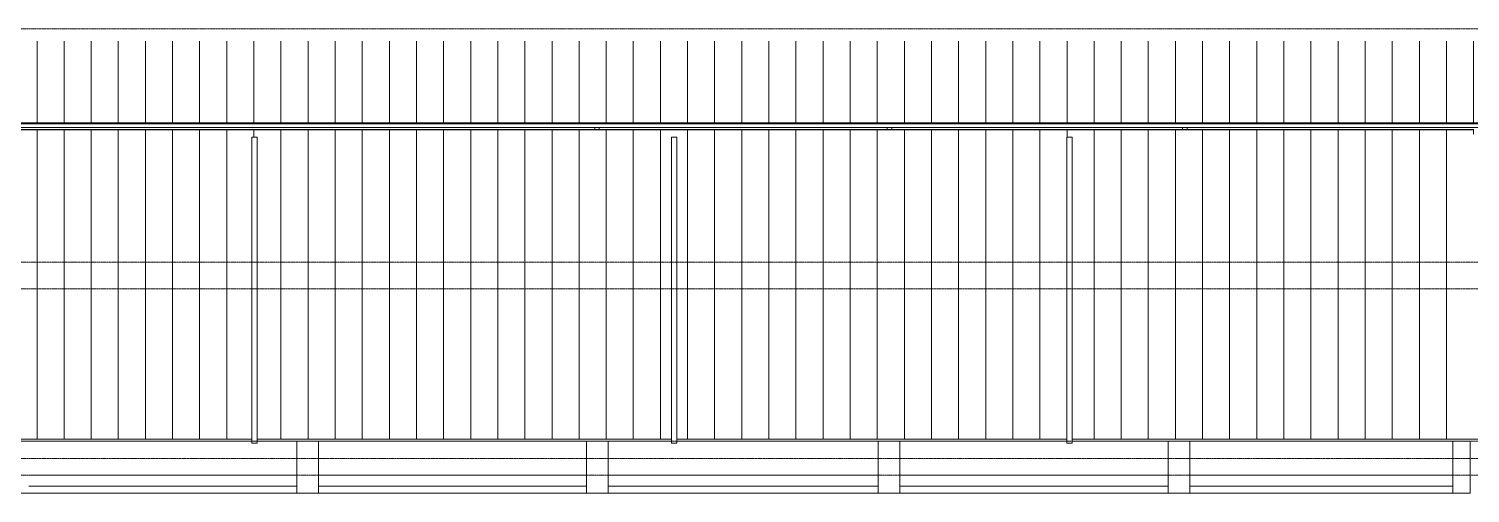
# Model space of a CAD drawing. Header units: centimetres. Extents: x -3046 to 63786, y -269 to 1483.
# Drawn here: x 4973 to 8961, y -50 to 1235 of the extents above; entities that cross this region are included whole.
import ezdxf

# ---------------------------------------------------------------- set-up
doc = ezdxf.new("R2010")
doc.units = ezdxf.units.CM
doc.linetypes.add('Centre', pattern=[3.175, 0.635, -0.475, 1.59, -0.475])
for name, color, linetype, lineweight in [('A-FLOR-LEVL', 7, 'Continuous', 9), ('A-GENM', 7, 'Continuous', 9), ('A-ROOF-OTLN', 7, 'Continuous', 9), ('A-ROOF-PATT', 7, 'Continuous', 9), ('A-WALL', 7, 'Continuous', 9), ('A-WALL-PATT', 7, 'Continuous', 9), ('C-BLDG-PADS', 7, 'Continuous', 9), ('S-BEAM', 7, 'Continuous', 9)]:
    doc.layers.add(name, color=color, linetype=linetype, lineweight=lineweight)

# ---------------------------------------------------------------- blocks, each defined once
blk = doc.blocks.new('Costanera Perfil Z - Parametrizado - h_22cm-1719087-s01')
at = {"layer": 'S-BEAM'}
for p, q in [((1793.3, 955.9), (8971, 955.9)), ((8971, 954.6), (8970.4, 954.6)), ((10355.5, 955.9), (11179, 955.9)), ((10356.7, 954.6), (10355.5, 954.6)), ((11184, 955.9), (11355.1, 955.9)), ((11355.1, 955.9), (11355.1, 955.5))]:
    blk.add_line(p, q, dxfattribs=at)
blk = doc.blocks.new('RVR_Tensor angular doble L - d_25 mm-1744881-s01')
at = {"layer": 'S-BEAM'}
blk.add_line((7322.7, 93.4), (7322.1, 94), dxfattribs=at)
blk = doc.blocks.new('PQ_RVR_EST-01_ZZ_ZZ_MO_T_A_rvt-1-s01')
at = {"layer": 'A-WALL'}
for p, q in [((5714.1, -50), (5714.1, 94)), ((5714.1, 94), (5774.1, 94)), ((5774.1, 94), (5774.1, -50)), ((6515.2, -50), (6515.2, 94)), ((6515.2, 94), (6575.2, 94)), ((6575.2, 94), (6575.2, -50)), ((7322.7, -50), (7322.7, 94)), ((7322.7, 94), (7382.7, 94)), ((7382.7, 94), (7382.7, -50)), ((8125.4, -50), (8125.4, 94)), ((8125.4, 94), (8185.4, 94)), ((8185.4, 94), (8185.4, -50)), ((8912.6, -50), (8912.6, 94)), ((8912.6, 94), (8960.7, 94)), ((8960.7, 94), (8960.7, -50)), ((4972.6, -50), (5714.1, -50)), ((5774.1, -50), (5714.1, -50)), ((5774.1, -50), (6515.2, -50)), ((6575.2, -50), (6515.2, -50)), ((6575.2, -50), (7322.7, -50)), ((7382.7, -50), (7322.7, -50)), ((7382.7, -50), (8125.4, -50)), ((8185.4, -50), (8125.4, -50)), ((8185.4, -50), (8912.6, -50)), ((8960.7, -50), (8912.6, -50))]:
    blk.add_line(p, q, dxfattribs=at)
at = {"layer": 'S-BEAM'}
for p, q in [((6538.6, 955.9), (6538.6, 961)), ((6551.1, 955.9), (6551.1, 961)), ((7347.7, 955.9), (7347.7, 961)), ((7360.2, 955.9), (7360.2, 961)), ((8165.2, 955.9), (8165.2, 961)), ((8177.7, 961), (8177.7, 955.9))]:
    blk.add_line(p, q, dxfattribs=at)
at = {"layer": 'S-BEAM', "lineweight": 9}
for name in ['Costanera Perfil Z - Parametrizado - h_22cm-1719087-s01', 'RVR_Tensor angular doble L - d_25 mm-1744881-s01']:
    blk.add_blockref(name, (0, 0), dxfattribs=at)
blk = doc.blocks.new('RVR-PQ-Canal ALL-Basado en cara - 100 x 150 x Sin camara-1831133-s01')
at = {"layer": 'A-GENM'}
for p, q in [((7844.9, 935), (7859.9, 935)), ((7844.9, 935), (7844.9, 88.4)), ((7859.9, 88.4), (7859.9, 935)), ((7859.9, 88.4), (7844.9, 88.4))]:
    blk.add_line(p, q, dxfattribs=at)

msp = doc.modelspace()

# ---------------------------------------------------------------- hatches: boundary and pattern name
at = {"layer": 'A-ROOF-PATT', "true_color": 0xc0c0c0}
h = msp.add_hatch(dxfattribs=at)
h.set_pattern_fill('FP_3', color=9, style=0, pattern_type=2)
h.set_pattern_definition([(90, (5370.146, 860.836), (-75, 5e-15), [])])
h.paths.add_polyline_path([(6809.4, 974.5), (12499.4, 974.5), (12499.4, 1200.2), (1793.5, 1200.2), (1793.5, 974.5), (6793.8, 974.5)])
at = {"layer": 'A-WALL-PATT', "true_color": 0xc0c0c0}
h = msp.add_hatch(dxfattribs=at)
h.set_pattern_fill('FP_1', color=9, style=0, pattern_type=2)
h.set_pattern_definition([(90, (5370.146, 210.015), (-75, 5e-15), [])])
h.paths.add_polyline_path([(2021.1, 99), (2237.1, 99), (2237.1, 955.5), (1793.5, 955.5), (1793.6, 390.8), (2032.7, 390.8), (2032.7, 380.9), (2021.1, 380.9), (2021.1, 105.6)])
h.paths.add_polyline_path([(8682.2, 99), (8968.9, 99), (8968.9, 933.2), (8969.9, 933.2), (8969.9, 938.3), (8968.7, 938.3), (8968.7, 943.3), (8970.4, 943.3), (8970.4, 955.5), (2252.1, 955.5), (2252.1, 99), (3367.7, 99), (3367.7, 941), (3382.7, 941), (3382.7, 99), (4494.6, 99), (4494.6, 935), (4509.6, 935), (4509.6, 99), (5589.5, 99), (5589.5, 935), (5604.5, 935), (5604.5, 99), (6750.6, 99), (6750.6, 935), (6765.6, 935), (6765.6, 99), (7844.9, 99), (7844.9, 935), (7859.9, 935), (7859.9, 99), (8674.4, 99)])

# ---------------------------------------------------------------- linework, layer by layer
at = {"layer": 'A-FLOR-LEVL', "color": 253, "linetype": 'Centre', "true_color": 0xaaaaaa}
for p, q in [((-3045.5, 1234.5), (14175.5, 1234.5)), ((-3045.5, 588.8), (13858, 588.8)), ((-3045.5, 515.5), (14175.5, 515.5)), ((-3045.5, 94), (13858, 94)), ((-3045.5, 46), (14175.5, 46)), ((-3045.5, 0), (13858, 0))]:
    msp.add_line(p, q, dxfattribs=at)
at = {"layer": 'A-ROOF-OTLN'}
for p, q in [((12501.3, 974.5), (1793.5, 974.5)), ((12499.4, 973.3), (1793.5, 973.3)), ((12499.4, 972), (1793.5, 972)), ((12499.4, 962), (1793.5, 962))]:
    msp.add_line(p, q, dxfattribs=at)
at = {"layer": 'A-WALL'}
for p, q in [((8970.4, 955.5), (2252.3, 955.5)), ((4509.6, 99), (5589.5, 99)), ((4509.6, 94), (5589.5, 94)), ((5604.5, 99), (6750.6, 99)), ((5604.5, 94), (6750.6, 94)), ((5714.1, -50), (5714.1, 94)), ((5774.1, 94), (5774.1, -50)), ((6515.2, -50), (6515.2, 94)), ((6575.2, 94), (6575.2, -50)), ((6765.6, 99), (7844.9, 99)), ((6765.6, 94), (7844.9, 94)), ((7322.7, -50), (7322.7, 94)), ((7382.7, 94), (7382.7, -50)), ((7859.9, 99), (9524.8, 99)), ((7859.9, 94), (8960.7, 94)), ((8125.4, -50), (8125.4, 94)), ((8185.4, 94), (8185.4, -50)), ((8912.6, -50), (8912.6, 94)), ((8960.7, 94), (8960.7, -50)), ((4090.8, -50), (8125.4, -50)), ((8125.4, -50), (8960.7, -50))]:
    msp.add_line(p, q, dxfattribs=at)
at = {"layer": 'C-BLDG-PADS'}
for p, q in [((4972.6, 0), (5714.1, 0)), ((5774.1, 0), (6515.2, 0)), ((6575.2, 0), (7322.7, 0)), ((7382.7, 0), (8125.4, 0)), ((8185.4, 0), (8912.6, 0)), ((5714.1, -30.5), (4972.6, -30.5)), ((6515.2, -30.5), (5774.1, -30.5)), ((7322.7, -30.5), (6575.2, -30.5)), ((8125.4, -30.5), (7382.7, -30.5)), ((8912.6, -30.5), (8185.4, -30.5))]:
    msp.add_line(p, q, dxfattribs=at)

# ---------------------------------------------------------------- block references
at = {"lineweight": 5}
msp.add_blockref('PQ_RVR_EST-01_ZZ_ZZ_MO_T_A_rvt-1-s01', (0, 0), dxfattribs=at)
at = {"layer": 'A-GENM'}
for p in [(-2255.4, 0), (-1094.3, 0), (0, 0)]:
    msp.add_blockref('RVR-PQ-Canal ALL-Basado en cara - 100 x 150 x Sin camara-1831133-s01', p, dxfattribs=at)

doc.saveas('drawing.dxf')
